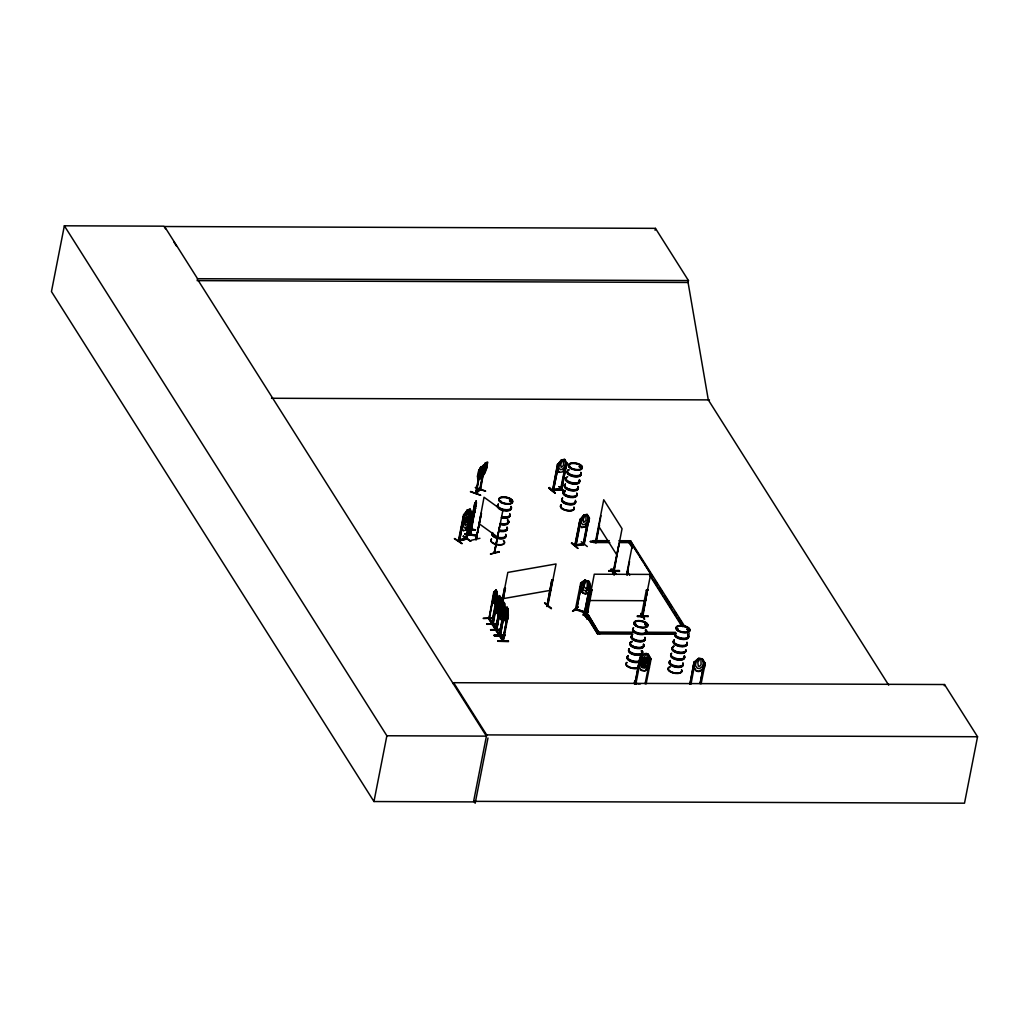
<?xml version="1.0" encoding="UTF-8"?>
<svg xmlns="http://www.w3.org/2000/svg" width="1029" height="1029" viewBox="0 0 1029 1029"><rect width="100%" height="100%" fill="white"/><g stroke="black" fill="none" stroke-linecap="round" stroke-linejoin="round"><path stroke-width="1.5" d="M475.552 487.322L485.637 491.077M484.157 468.105C484.595 458.651 485.366 476.054 481.919 477.083L480.35 478.421L481.906 476.993L484.273 471.578M464.979 533.652L476.067 535.106L464.979 533.691L464.902 534.45L476.003 535.8M475.99 535.89L476.067 535.054M500.879 602.737L495.772 630.237L496.608 630.623M504.544 608.538L499.258 635.562L495.772 630.134M498.769 610.982L498.435 608.448M608.834 570.581L619.355 570.555L619.445 571.365L608.718 571.082L619.368 570.619L619.432 571.391M637.478 615.908L648 615.844L648.077 616.68M647.936 616.345L637.556 616.577L637.478 615.869M486.91 623.896L496.094 624.307M499.155 552.239L499.065 551.544L490.396 554.052L499.026 552.058M490.679 629.967L501.084 629.671M490.537 629.684L501.162 629.259M494.216 635.446L504.995 635.317M494.28 635.073L504.84 635.073L504.905 635.883L494.319 635.703M494.357 635.781L505.007 635.33M497.92 640.771L508.455 640.784L497.792 641.273L508.532 641.62M494.267 634.996L504.763 635.485M500.879 597.515L500.017 605.644L498.769 606.93L498.023 605.734C497.187 604.049 498.641 592.074 500.879 597.515L500.917 602.968M504.75 609.194L504.069 608.705L504.917 609.232L504.467 603.251L503.695 611.458L502.448 612.731L501.702 611.548C500.982 609.811 502.126 598.068 504.544 603.328L504.917 609.232L503.554 616.191M500.184 636.398L505.085 609.502L507.053 607.149L508.172 609.065L507.94 614.056L502.885 641.299L507.696 614.442L508.377 614.93L503.297 641.286L502.641 639.742L503.065 640.334M496.763 591.739L496.081 597.708L495.386 598.749L495.013 598.158C494.512 596.859 495.849 590.17 496.647 591.739M499.206 601.052L499.245 605.785L498.203 608.653L497.753 605.837L499.322 601.052M503.258 607.457L502.564 613.425L501.882 614.467L501.496 613.876C501.213 612.551 501.933 605.849 503.374 607.457M503.695 602.685L503.49 612.499L502.872 615.625L501.637 616.911L500.621 612.062L503.58 602.685M507.696 609.014L507.001 614.995L506.319 616.037L505.946 615.432C505.445 614.146 506.782 607.457 507.58 609.014M479.437 470.112L479.887 474.768C481.456 473.983 480.929 467.539 479.321 470.073M474.498 507.516L474.06 515.195L476.517 502.679M558.721 464.182L553.332 490.73L558.696 464.053M581.205 519.336L575.957 545.782L576.163 544.778L575.378 544.958M581.655 583.224L576.652 609.798L575.443 609.592L576.394 609.94M486.794 467.951C488.968 451.924 486.28 473.134 483.36 473.366L482.691 473.044C487.553 451.718 490.074 468.208 482.344 476.298L481.302 475.784L481.984 470.832M465.867 538.064C469.777 539.08 459.551 540.341 458.368 540.971L463.616 514.629L464.812 514.333L459.41 540.971M466.87 538.977L471.668 512.493L470.922 512.686L465.944 539.196L466.639 537.833M464.902 534.064L475.977 535.607M469.584 529.716L470.227 534.861L476.324 500.904L470.703 534.81M547.029 605.451L548.033 605.271L546.811 605.271M500.608 501.11L499.554 500.776L500.197 500.904M509.548 500.879L511.632 501.033L510.243 501.033M511.477 501.123L510.77 500.287M511.323 500.969L510.963 500.3M570.002 466.484L570.413 467.037L569.474 466.484M569.526 466.857L570.143 466.394M579.198 466.729L579.777 466.227L580.343 467.115M579.674 466.459L579.829 467.037M581.321 467.14C581.076 465.79 581.552 468.092 579.79 467.243M635.549 624.822L634.893 624.23M635.227 624.629L635.498 624.024L635.896 624.744M635.729 624.204L635.69 624.822M635.871 624.616L634.906 624.269M645.093 624.063L645.697 624.526M646.071 624.359L645.376 624.101M646.122 624.899L646.276 624.088L646.726 624.95M678.008 629.375C676.31 629.015 678.703 629.465 677.159 629.619M677.005 629.375L677.828 629.053M686.78 629.311L688.915 629.594M687.642 629.143L688.067 629.002M687.874 629.774L688.208 629.079M470.202 528.713L469.88 529.24M470.047 534.373L475.321 508.017L475.758 508.545M470.356 533.369L470.407 533.897M165.566 228.837L163.894 226.174L64.351 225.801L51.45 291.58L373.964 801.54L473.507 801.9L486.653 734.899L453.635 682.703L944.532 684.529L977.55 736.738L964.507 803.186L473.61 801.359M197.555 278.718L197.182 280.634L688.079 282.473L688.452 280.557L655.447 228.348L164.55 226.521L197.555 278.718L688.452 280.557M373.964 801.54L386.865 735.761L64.351 225.801M466.767 538.977L458.638 541.138L459.474 539.762M462.162 523.105L465.841 518.372L468.619 517.536L465.738 518.217L462.162 523.105L461.519 527.272M458.715 541.113L463.886 514.809L467.333 509.921L470.189 509.226L472.015 512.712L463.873 514.886L462.973 519.002L464.967 522.488L465.249 525.69L467.398 523.594L467.449 518.384M459.281 540.727L459.654 539.981M459.551 540.894L463.449 519.079M470.665 491.45L480.749 495.271L470.407 491.772M462.227 543.544L454.715 538.501M475.295 487.592L485.379 491.296M465.944 539.196L468.195 526.616M469.404 520.43L470.021 517.33M469.237 524.867L466.343 538.772M469.841 521.78L471.359 514.037M475.578 493.251L478.614 477.829M480.131 470.099L481.16 466.639L476.093 493.431M484.247 466.561L485.276 463.114L480.517 489.637L475.938 493.431L476.041 491.991L476.44 493.084M463.282 530.732L466.137 529.961L469.738 525.163L470.382 520.996M475.938 493.431L481.16 466.639M474.793 503.361L469.7 530.205L474.793 503.361L476.298 501.033L474.562 512.172L475.179 510.847M469.571 529.626L470.086 530.257L475.308 503.322L470.021 529.729L470.6 534.848L470.896 533.858M480.144 488.466L480.067 489.958L480.35 488.415M479.655 489.817L482.434 475.848M485.276 463.114L480.003 489.945L480.556 489.56M471.385 540.264L479.938 538.308M465.867 529.125L475.475 529.819L465.97 528.572M481.199 513.162L476.015 539.788L481.521 513.394M481.225 513.458L476.093 539.788L484.029 497.239L502.795 510.783L494.447 553.1M453.39 683.938L453.635 682.703M494.499 553.075C492.904 551.75 496.261 551.801 494.267 552.136M494.164 552.882L499.631 526.475L494.473 552.779M483.424 618.558L494.074 618.03L483.257 618.21M493.714 592.318L488.891 619.175L494.383 592.82L493.714 592.318L494.473 592.768M496.647 601.759L494.833 604.216L493.547 602.377L494.036 592.215L496.004 590.003M494.152 592.215L489.251 619.111M496.763 597.154L491.528 623.523L491.952 624.011L497.136 597.154L492.93 624.899L492.081 624.371L495.489 629.671M490.73 630.108L501.097 629.799M492.171 624.371L492.119 622.455M492.158 624.423L497.573 597.669L497.123 591.778M492.518 624.912L492.286 623.368L492.711 623.96M499.567 611.676L497.637 614.133L496.145 606.3L497.779 597.952M492.93 624.899L498.01 598.556L497.341 598.055L498.01 598.556M500.39 602.891L495.579 629.748L500.969 602.621M495.399 629.632L495.927 628.295M492.659 624.23L495.579 628.68M495.837 630.237L501.2 603.406M501.342 603.766L496.557 630.661M501.547 603.135L504.467 588.228L505.29 588.086L502.589 603.174M496.197 630.726L501.457 603.766M496.57 630.726L501.38 603.869L503.425 601.412M501.766 603.316L507.837 572.42L556.046 563.956L547.724 606.325L546.836 606.415L551.866 579.906L546.991 606.441L547.184 605.476M502.358 602.994L505.29 588.086M502.602 605.721L502.692 610.3L503.734 607.419L502.602 605.579L500.789 608.036M499.785 634.494L499.129 635.498L504.069 608.705M506.937 607.277L504.647 609.605L499.412 635.973C500.608 637.62 499.322 633.324 500.017 635.51M502.924 618.48L499.67 635.549L498.911 635.009M505.11 609.605L504.146 613.683L504.48 619.664L505.766 621.362M500.197 636.462L505.007 609.605M499.399 635.871L502.847 641.234L502.654 639.845M502.538 640.745L507.696 614.442M507.606 619.149L508.21 608.988M487.978 737.973L475.179 803.199L474.009 801.359M561.59 489.302C560.483 490.756 548.47 490.151 553.641 489.727M557.474 464.285L558.683 464.298L557.474 464.285L552.483 490.807L552.676 489.855M552.65 490.794L557.679 464.465L561.602 460.002L564.689 459.397L567.056 463.191L566.143 467.346M553.19 489.47L553.01 490.434M548.843 488.106L555.287 493.328L549.435 487.514L548.83 488.132L555.248 493.213M561.178 488.672C559.519 490.872 562.722 486.923 561.204 488.698M564.895 467.771L560.548 489.444M566.182 463.037L561.011 489.663M561.667 489.56L566.657 463.011L561.783 489.534L561.525 488.312M551.467 608.589L544.585 602.994L551.132 608.216M551.068 608.628L544.637 603.007M551.866 579.906L552.689 579.764L547.364 606.03M571.854 542.643L577.861 548.431M583.88 544.302L574.722 545.679L579.983 519.388L581.128 519.452L579.983 519.388M580.137 519.606L583.996 514.924L580.227 519.632L574.941 545.884L574.954 544.688L575.944 544.598M580.227 519.632L579.25 523.722L581.604 527.491L584.755 527.028L588.614 522.346L589.501 518.23L587.147 514.461L583.996 514.924L587.212 514.513L587.855 518.513L587.237 521.639L584.742 524.417L582.697 524.713L581.141 522.539L584.086 515.079M575.97 545.743L575.79 544.56M575.764 545.55L579.919 523.902M581.244 541.717L587.315 546.553M583.186 543.531L584.421 543.556L582.993 544.495L587.34 522.809M588.537 518.076L583.43 544.675M583.957 543.351L584.24 544.521M583.932 544.354L588.794 519.594M573.063 611.393L577.938 606.93L572.51 611.187L573.089 610.866M590.8 586.813L588.318 581.346L584.871 580.112L580.703 583.031L575.378 609.515L575.738 608.422L576.574 608.936M575.97 608.473L575.597 609.361M576.227 609.888L575.751 608.653M576.497 609.927L581.912 583.07M590.402 541.421L600.846 541.82M577.783 607.367L577.964 606.943M582.465 592.588L584.922 580.073M609.322 540.688L593.347 540.662L593.193 541.486L593.862 542.54L609.824 542.566M655.074 230.264L655.447 228.348M593.862 542.54L593.347 540.662M596.383 541.614L595.534 541.048L595.688 542.553M600.962 515.735L595.778 542.592L595.328 542.039L596.19 542.579L595.752 541.987M584.961 580.202L582.517 583.687L581.912 586.813L583.584 590.106L585.784 590.929L588.485 589.283C586.929 572.767 591.997 585.437 590.029 590.942L585.81 593.9L588.318 581.346L584.909 580.24L580.639 583.237L581.552 583.584M596.151 542.592L599.521 525.176M583.623 615.329L588.421 611.419L583.636 615.381L583.186 614.635L588.035 610.789M583.919 613.618L587.559 619.124L583.494 613.631L584.163 613.143L587.482 619.034L583.533 613.618M584.704 612.769L585.385 613.297L590.607 586.813L589.707 586.466L584.459 612.975L584.626 611.779M584.433 612.988L589.707 586.466M585.128 613.258L585.578 612.075L576.626 609.245L585.475 612.294M585.745 612.191L585.552 613.155L575.494 609.58M589.977 590.993L590.736 586.762M591.019 590.003L592.087 590.196L591.019 590.003L585.874 616.5L587.225 615.548L585.951 615.329L587.044 615.599M586.106 616.525L594.273 574.208L650.547 574.414M591.971 590.003L586.852 616.564L587.225 615.548M598.865 632.668L588.395 615.02L586.337 615.008L597.63 633.954L633.015 634.083M616.345 574.426L613.065 569.243L611.02 569.243L614.133 575.237M612.911 570.066L613.065 569.243M614.03 569.539L614.159 571.082L618.969 544.225L613.413 570.478M613.798 571.082L622.056 528.739L603.727 499.747L595.598 541.138M619.407 542.592L628.989 542.605L629.156 541.781L628.475 540.727L618.892 540.714M632.732 547.454L628.475 540.727L630.533 540.739L632.912 545.589M626.597 574.439L632.372 545.036L650.701 574.028L642.25 616.718L647.292 590.209L646.341 590.209L641.183 616.718L642.688 614.892M626.918 574.941L629.555 561.512M627.278 574.941L628.166 570.465M640.72 613.4L644.63 619.342L640.643 613.76M641.183 616.718L641.337 615.509L642.868 616.32L647.614 589.514L642.546 615.085M642.16 616.744L642.315 615.561M644.218 618.828L640.707 613.837M634.867 680.632L634.198 683.68M635.047 683.951L640.064 657.325M635.819 684.066L641.054 657.441M636.051 684.041C633.761 680.825 637.247 685.005 640.488 683.835M647.331 658.419L646.971 660.258L645.466 661.698L644.257 661.518L643.331 659.718L645.633 654.508L646.842 654.688L647.331 658.419L650.174 663.075M645.093 683.822L650.058 658.792M646.096 683.963L651.113 658.959C649.286 660.631 650.174 651.743 644.463 653.659L639.948 657.325L634.816 683.861L634.777 680.671M689.018 634.288L689.173 633.465M689.957 683.848L694.06 662.071L698.562 658.341L702.305 658.779L705.199 663.435L704.376 667.615L699.861 671.345L696.106 670.857C689.88 658.856 694.691 674.072 699.823 671.178L704.376 667.615M689.983 684.041L694.06 662.071M690.986 684.156L695.18 661.917M700.08 683.462L704.029 663.345L705.032 663.461L702.228 658.882L698.575 658.393L696.003 662.342L695.385 665.467L697.289 668.233L699.707 668.516L702.627 666.316L703.244 663.19L702.305 658.779M700.119 683.642L704.029 663.345M701.122 683.758L705.187 663.383M944.3 685.764L944.532 684.529M475.848 538.591L476.118 538.797M464.812 514.526L463.616 514.629M477.443 476.195L478.717 470.587L478.511 476.839L479.771 476.646L480.865 474.819L481.778 471.359L480.389 467.861L482.447 467.771L481.328 476.118L479.643 478.948L477.713 478.974L477.495 476.131M479.643 478.948C483.064 478.626 482.177 463.191 482.125 471.488L480.684 475.462L482.267 471.861L482.858 473.559L482.665 471.012L484.08 467.192L482.537 470.613M576.163 544.778L583.34 543.994L575.352 544.933M475.372 530.231L465.828 528.842M614.339 570.053L613.554 569.539L614.339 570.015M482.691 465.867L480.324 471.359L482.691 465.867L484.376 464.568L482.691 465.867L481.135 470.703L481.045 475.437L483.553 471.231M488.518 618.57L491.913 623.96L492.209 622.519M496.801 629.761L496.21 629.658M470.832 533.884L470.214 529.562M475.334 508.686L474.948 509.741L476.144 502.139M500.017 596.871L496.943 606.248L497.959 611.097L499.194 609.811L499.811 606.686L499.901 596.871M482.087 470.87L486.485 462.471M585.745 616.32L586.762 616.294M641.067 616.525L642.25 616.718M476.324 500.904L474.858 503.837M496.119 590.003L494.139 596.344L495.142 601.193L496.39 599.907L497.239 591.778L496.004 589.861L494.074 592.318M507.053 607.277L505.072 613.631L506.075 618.468L507.323 617.194M590.312 541.807L600.64 541.691M563.532 460.259L562.503 460.4L560.805 464.092L561.127 467.41L563.519 465.507L563.468 460.195M497.148 608.422L497.431 609.104M500.827 614.236L501.11 614.918M470.124 509.342L467.359 510.011L465.288 514.526L464.684 517.664L465.996 519.658L467.783 519.169L470.047 516.211L470.112 509.175M486.563 463.333L484.054 470.973L486.447 463.294M461.777 543.634L454.329 538.669M500.994 616.461L496.042 611.921M549.319 487.926L555.287 493.328M644.81 658.676L642.52 663.885L643.434 665.686L644.643 665.879L646.508 662.599L646.019 658.856L644.81 658.624M480.402 467.745L478.755 470.613L480.402 467.745L482.447 467.771M583.983 613.606L587.559 619.124M644.501 653.775L641.89 657.608L641.286 660.734L643.189 663.576L645.62 663.949L648.553 661.827L649.17 658.701L648.141 654.328M481.482 475.72L482.447 476.337L485.148 472.388M634.713 681.031L634.674 683.68M467.449 510.062L463.95 514.899M465.031 522.372L467.719 521.639L471.282 516.828L467.655 521.69L464.967 522.488L467.526 518.436M572.999 611.277L577.822 607.329M497.663 597.952L499.631 595.598L497.702 598.055M494.717 604.216L496.763 601.759M499.039 599.778L497.11 602.222M499.721 611.766L497.753 614.133L496.518 612.204L496.145 606.3M500.686 607.959L500.853 613.927L502.011 615.766L504.069 613.31L503.888 607.419M501.316 619.805L503.245 617.49M503.361 617.49C500.493 623.934 499.168 613.927 499.978 612.139M505.651 621.503L507.696 619.046M557.628 464.503L561.512 459.834L564.754 459.461M566.169 467.307L562.297 471.977L559.056 472.35M510.114 501.059L510.783 500.248M509.908 500.737L510.667 500.917M646.212 624.423L644.72 624.307L645.466 624.809M688.8 629.825L687.629 629.902M586.916 616.525L585.977 616.5M587.07 587.366L585.681 588.575L583.79 586.131L585.964 581.153L587.057 581.565L587.43 585.527M481.508 466.767L480.749 466.999M485.624 463.243L484.865 463.474M479.784 489.135L476.53 492.351M476.183 491.991L480.131 489.264M477.25 491.875L479.964 489.418M580.858 583.07L581.719 583.443M582.491 592.537C577.192 579.031 580.523 594.878 585.784 593.772M590.607 586.813L589.54 586.607M588.022 611.252L583.186 615.123L587.868 611.265M639.241 661.506L642.019 666.239L639.125 661.39L643.652 657.775L647.408 658.341L650.289 663.19M639.125 661.454L643.652 657.84C648.887 656.463 648.669 662.676 647.73 666.007L644.797 668.117L642.379 667.757L640.462 664.914L641.08 661.776L643.652 657.775M642.006 666.175L645.775 666.805L650.289 663.126M641.196 670.355L644.913 670.805L649.466 667.306L644.951 670.921L641.196 670.291L638.43 665.544M546.618 606.235L547.518 606.068M492.286 623.96L488.878 618.583M495.914 629.697L492.685 624.423M571.339 543.171L577.822 548.303M499.927 500.596L500.763 500.93M677.584 628.899L676.928 629.491L677.815 629.169M687.552 628.809L686.832 629.452L688.414 629.812M458.69 539.929L466.073 538.501L459.423 540.032M634.803 683.68L636.179 683.359M547.878 605.335L547.621 606.055M583.289 543.492L584.318 543.595M560.741 488.492L561.821 488.582M469.108 510.127L466.651 514.166L466.844 517.381L468.967 515.272L469.031 510.075M471.282 516.828L463.153 518.989M463.449 536.25L470.909 541.228L463.462 536.238M579.559 466.33L581.179 466.742M510.268 500.248L510.255 501.123M635.613 624.32L635.42 624.024M645.672 624.564L646.431 624.667L646.135 624.024M688.272 629.697L687.809 629.156M505.509 588.266L504.467 588.228M552.097 580.086L552.689 579.764M502.666 598.724L550.888 590.26M586.003 515.323L584.986 515.478L583.302 519.182L583.61 522.488L585.977 520.558L585.938 515.259M589.295 518.23L588.254 518.166M581.604 527.491L584.729 526.925M559.249 486.627L564.831 491.515M552.522 490.769L561.705 489.495M570.053 467.127L569.616 466.87M580.189 466.857L580.832 466.806M500.287 500.904L500.068 500.711M510.204 500.583L511.194 500.904M645.556 624.088L645.826 624.822M646.328 624.937C644.36 625.079 648.013 625.117 646.289 624.281M584.549 612.769L585.45 613.117M575.082 545.884L584.138 544.534L589.09 518.05M477.713 478.974L479.655 478.832M590.389 541.447L594.929 541.434M619.291 544.727L618.609 544.225M619.291 570.992L608.769 571.044L619.304 571.095M647.936 590.016L647.254 589.514M637.363 616.371L647.948 616.384M594.029 541.717L608.396 541.743M619.574 541.768L629.156 541.781M271.54 398.262L709.457 399.895M493.225 596.396L493.547 602.377M499.039 599.907L499.026 604.486L500.068 601.605L498.924 599.766M589.115 600.512L645.389 600.73M500.21 601.618L500.531 607.599M497.084 602.132L497.174 608.113L498.46 609.953L497.213 608.036L496.968 602.132M501.483 603.869L501.689 604.37M500.75 607.946L500.969 613.927M505.316 610.107L504.647 609.605M588.228 615.844L586.183 615.831L597.63 633.954M502.011 615.766L500.891 613.85M500.145 618.095L501.432 619.947M504.261 613.683L504.634 619.587M504.48 619.664L505.766 621.503M496.029 623.561L486.858 623.986L495.965 624.037M496.197 623.78L487.051 624.294L496.094 624.153M599.174 632.076L634.096 632.205M645.196 632.243L675.346 632.359M664.078 633.144L675.191 633.182M597.798 633.131L631.587 633.247M645.865 633.311L676.014 633.414M645.71 634.121L675.86 634.237M486.653 734.899L977.55 736.738M386.865 735.761L486.408 736.134L198.34 280.647M580.112 466.176L580.755 466.42M580.305 467.192L580.639 466.317M645.749 624.101L644.746 624.564M700.929 659.28L699.72 659.139L697.791 662.547L698.344 666.149L699.553 666.29L701.058 664.811L700.942 659.332M695.154 662.239L694.202 662.187M465.957 528.584L475.475 529.819M640.089 657.39L641.131 657.492M640.089 657.57L641.093 657.544M510.616 501.393L509.638 500.776M463.089 536.263L470.536 541.241M688.054 628.848L688.748 629.324M687.565 629.388L688.542 629.131M558.837 486.653L564.805 491.939M496.184 630.121L499.374 634.276L496.698 630.044M499.515 634.07L499.258 634.481M485.096 467.41L484.26 464.516M479.514 475.539L480.35 478.421M582.414 592.627L585.861 593.862M579.97 467.115L579.301 466.626M486.344 462.548L487.45 463.089M465.738 518.217L463.063 525.948L464.401 527.954L466.201 527.491L468.478 524.533L468.478 517.6L470.459 521.047M469.738 525.163L466.163 530.051M463.346 530.617L461.442 527.221M478.871 523.555L497.637 537.087M588.678 522.398L584.755 527.028M567.056 463.191L565.809 463.127M561.512 459.834L558.644 467.436L560.226 469.636L562.271 469.353L564.78 466.587L565.397 463.462L564.677 459.577M556.921 468.632L559.12 472.247M499.991 635.973L502.988 640.81M647.292 590.209L646.341 590.209M628.989 542.605L628.32 541.55L632.565 548.277M888.696 685.134L708.299 399.895L688.079 282.473M630.533 540.739L684.928 626.751M634.623 548.277L638.019 553.653M639.716 556.342L643.112 561.718M644.823 564.406L652.463 576.497M655.01 580.536L657.57 584.562M659.267 587.25L662.663 592.627M664.361 595.315L672.014 607.406M674.561 611.445L677.108 615.471M678.818 618.159L682.214 623.535M649.723 574.323L682.87 626.738M649.569 575.147L681.867 626.224M598.569 526.063L616.898 555.043M627.214 571.352L629.709 575.301M613.734 571.365L615.368 573.95M611.02 569.243L614.287 574.414M588.395 615.02L599.688 633.954L599.019 632.899M497.136 597.154L497.174 591.701M493.586 602.299L494.833 604.216M489.392 618.493L492.068 622.725L489.032 618.493M493.02 624.23L495.695 628.462M500.326 635.781L503.001 640.012L499.965 635.781M496.222 630.185L498.576 633.903M173.965 242.111L176.486 246.098M556.856 468.568L559.184 472.298M587.07 514.577L589.385 518.282M648.231 654.225L651.113 659.01M470.343 533.781L469.829 529.511M579.186 480.813A7.023 3.164 11.1 0 1 572.073 483.913A7.023 3.164 11.1 0 1 566.439 478.382M579.366 480.402A7.126 3.216 11.1 0 1 572.15 483.54A7.126 3.216 11.1 0 1 566.439 477.919M578.002 486.897A7.023 3.164 11.1 0 1 570.876 489.997A7.023 3.164 11.1 0 1 565.243 484.466M578.054 486.473A6.997 3.151 11.1 0 1 570.966 489.56A6.997 3.151 11.1 0 1 565.358 484.042M578.054 486.666A7.036 3.177 11.1 0 1 570.928 489.765A7.036 3.177 11.1 0 1 565.281 484.222M580.793 473.134A7.126 3.216 11.1 0 1 574.491 476.427A7.126 3.216 11.1 0 1 567.249 471.372M567.867 470.665A7.126 3.216 11.1 0 1 568.896 470.124M579.43 479.604A7.023 3.164 11.1 0 1 571.417 482.498A7.023 3.164 11.1 0 1 567.699 476.633M580.948 474.433A7.023 3.164 11.1 0 1 573.5 476.659A7.023 3.164 11.1 0 1 567.262 471.822M579.443 480.028A7.126 3.216 11.1 0 1 572.214 483.167A7.126 3.216 11.1 0 1 566.516 477.546M580.858 472.761A7.126 3.216 11.1 0 1 572.741 475.707A7.126 3.216 11.1 0 1 568.973 469.751M580.858 472.337A7.023 3.164 11.1 0 1 573.732 475.437A7.023 3.164 11.1 0 1 568.098 469.906M575.134 501.509A7.023 3.164 11.1 0 1 568.008 504.609A7.023 3.164 11.1 0 1 562.374 499.065M575.635 501.972A7.126 3.216 11.1 0 1 567.185 504.03A7.126 3.216 11.1 0 1 562.374 498.615M573.938 507.593A7.023 3.164 11.1 0 1 566.825 510.693A7.023 3.164 11.1 0 1 561.191 505.149M573.989 507.194A6.997 3.151 11.1 0 1 566.902 510.268A6.997 3.151 11.1 0 1 561.294 504.763M577.835 487.579A6.997 3.151 11.1 0 1 572.548 490.897A6.997 3.151 11.1 0 1 564.394 486.653M564.535 485.842A6.997 3.151 11.1 0 1 565.14 485.148M574.002 507.348A7.036 3.177 11.1 0 1 566.863 510.448A7.036 3.177 11.1 0 1 561.217 504.905M577.951 487.18A7.036 3.177 11.1 0 1 570.825 490.28A7.036 3.177 11.1 0 1 565.178 484.736M576.729 493.83A7.126 3.216 11.1 0 1 568.6 496.763A7.126 3.216 11.1 0 1 564.844 490.82M575.365 500.287A7.023 3.164 11.1 0 1 568.252 503.387A7.023 3.164 11.1 0 1 562.619 497.856M576.883 495.129A7.023 3.164 11.1 0 1 567.674 496.904A7.023 3.164 11.1 0 1 564.831 491.283M575.713 501.599A7.126 3.216 11.1 0 1 567.249 503.657A7.126 3.216 11.1 0 1 562.451 498.242M576.806 493.457A7.126 3.216 11.1 0 1 568.677 496.39A7.126 3.216 11.1 0 1 564.908 490.447M576.793 493.032A7.023 3.164 11.1 0 1 569.68 496.132A7.023 3.164 11.1 0 1 564.046 490.589M509.805 515.709A7.023 3.164 11.1 0 1 501.457 517.741M509.985 515.31A7.126 3.216 11.1 0 1 501.522 517.355M507.516 520.018A7.023 3.164 11.1 0 1 507.413 523.581A7.023 3.164 11.1 0 1 500.274 523.8M508.339 520.494A6.997 3.151 11.1 0 1 500.364 523.375M507.567 519.786A7.036 3.177 11.1 0 1 507.477 523.349A7.036 3.177 11.1 0 1 500.313 523.568M511.079 507.156A7.126 3.216 11.1 0 1 503.863 510.294A7.126 3.216 11.1 0 1 498.152 504.686M509.715 513.625A7.023 3.164 11.1 0 1 501.702 516.519M510.898 507.58A7.023 3.164 11.1 0 1 507.31 510.924A7.023 3.164 11.1 0 1 498.525 508.403M497.74 507.529A7.023 3.164 11.1 0 1 498.152 505.136M509.728 514.05A7.126 3.216 11.1 0 1 501.599 516.982M511.156 506.782A7.126 3.216 11.1 0 1 503.927 509.921A7.126 3.216 11.1 0 1 498.216 504.313M511.143 506.358A7.023 3.164 11.1 0 1 504.017 509.458A7.023 3.164 11.1 0 1 498.396 503.927M505.753 536.405A7.023 3.164 11.1 0 1 497.406 538.424A7.023 3.164 11.1 0 1 492.672 533.086M505.599 535.106A7.126 3.216 11.1 0 1 498.37 538.244A7.126 3.216 11.1 0 1 492.659 532.636M503.438 540.752A7.023 3.164 11.1 0 1 498.01 544.868A7.023 3.164 11.1 0 1 491.476 539.183M503.503 540.482A7.036 3.177 11.1 0 1 498.062 544.611A7.036 3.177 11.1 0 1 491.515 538.913M508.133 521.574A6.997 3.151 11.1 0 1 500.145 524.456M507.464 520.327A7.036 3.177 11.1 0 1 507.361 523.902A7.036 3.177 11.1 0 1 500.21 524.121M507.014 527.851A7.126 3.216 11.1 0 1 498.885 530.784M505.663 534.308A7.023 3.164 11.1 0 1 499.438 537.562A7.023 3.164 11.1 0 1 492.299 532.572M506.847 528.276A7.023 3.164 11.1 0 1 498.833 531.17M505.663 534.733A7.126 3.216 11.1 0 1 499.361 538.026A7.126 3.216 11.1 0 1 492.132 532.971M507.091 527.478A7.126 3.216 11.1 0 1 498.962 530.411M507.078 527.054A7.023 3.164 11.1 0 1 499.065 529.948M644.681 638.52A7.023 3.164 11.1 0 1 637.568 641.62A7.023 3.164 11.1 0 1 631.935 636.076M644.861 638.096A7.126 3.216 11.1 0 1 637.633 641.234A7.126 3.216 11.1 0 1 631.922 635.626M643.485 644.617A7.023 3.164 11.1 0 1 635.472 647.511A7.023 3.164 11.1 0 1 631.755 641.646M643.549 644.18A6.997 3.151 11.1 0 1 636.449 647.267A6.997 3.151 11.1 0 1 630.841 641.749M643.549 644.347A7.036 3.177 11.1 0 1 635.523 647.254A7.036 3.177 11.1 0 1 631.806 641.376M645.492 629.954A7.126 3.216 11.1 0 1 639.987 634.134A7.126 3.216 11.1 0 1 633.349 628.372M644.926 637.298A7.023 3.164 11.1 0 1 637.8 640.398A7.023 3.164 11.1 0 1 632.166 634.867M645.324 630.378A7.023 3.164 11.1 0 1 639.897 634.507A7.023 3.164 11.1 0 1 633.349 628.822M644.926 637.723A7.126 3.216 11.1 0 1 637.71 640.861A7.126 3.216 11.1 0 1 631.999 635.253M646.353 630.468A7.126 3.216 11.1 0 1 639.138 633.607A7.126 3.216 11.1 0 1 633.427 627.999M646.341 630.044A7.023 3.164 11.1 0 1 639.228 633.144A7.023 3.164 11.1 0 1 633.594 627.6M639.189 662.136A7.023 3.164 11.1 0 1 630.121 661.235A7.023 3.164 11.1 0 1 627.87 656.772M639.343 661.75A7.126 3.216 11.1 0 1 630.16 660.837A7.126 3.216 11.1 0 1 627.87 656.322M639.614 666.998A7.023 3.164 11.1 0 1 630.545 667.962A7.023 3.164 11.1 0 1 626.674 662.869M639.073 667.242A6.997 3.151 11.1 0 1 629.812 667.216A6.997 3.151 11.1 0 1 626.79 662.432M643.331 645.273A6.997 3.151 11.1 0 1 637.144 648.514A6.997 3.151 11.1 0 1 630.031 643.549M630.636 642.855A6.997 3.151 11.1 0 1 631.652 642.315M639.073 667.435A7.036 3.177 11.1 0 1 629.761 667.397A7.036 3.177 11.1 0 1 626.712 662.599M643.768 645.788A7.036 3.177 11.1 0 1 636.308 648.013A7.036 3.177 11.1 0 1 630.07 643.164M630.661 642.469A7.036 3.177 11.1 0 1 631.69 641.929M641.427 650.637A7.126 3.216 11.1 0 1 635.922 654.817A7.126 3.216 11.1 0 1 629.298 649.055M639.433 660.914A7.023 3.164 11.1 0 1 630.365 660.013A7.023 3.164 11.1 0 1 628.114 655.55M641.273 651.074A7.023 3.164 11.1 0 1 635.832 655.19A7.023 3.164 11.1 0 1 629.298 649.518M639.421 661.377A7.126 3.216 11.1 0 1 630.224 660.464A7.126 3.216 11.1 0 1 627.947 655.936M642.289 651.151A7.126 3.216 11.1 0 1 635.073 654.303A7.126 3.216 11.1 0 1 629.362 648.682M642.289 650.74A7.023 3.164 11.1 0 1 636.076 653.981A7.023 3.164 11.1 0 1 628.938 648.99M686.755 643.408A7.023 3.164 11.1 0 1 679.642 646.495A7.023 3.164 11.1 0 1 674.008 640.964M686.935 642.984A7.126 3.216 11.1 0 1 679.719 646.122A7.126 3.216 11.1 0 1 674.008 640.514M685.906 650.367A7.036 3.177 11.1 0 1 678.445 652.592A7.036 3.177 11.1 0 1 672.207 647.743M685.931 649.942A6.984 3.151 11.1 0 1 678.535 652.154A6.984 3.151 11.1 0 1 672.336 647.344M672.94 646.649A6.984 3.151 11.1 0 1 673.956 646.122M685.957 650.122A7.036 3.177 11.1 0 1 678.497 652.347A7.036 3.177 11.1 0 1 672.246 647.498M672.85 646.804A7.036 3.177 11.1 0 1 673.879 646.263M687.565 634.829A7.126 3.216 11.1 0 1 682.06 639.009A7.126 3.216 11.1 0 1 675.436 633.247M686.986 642.186A7.01 3.164 11.1 0 1 679.886 645.273A7.01 3.164 11.1 0 1 674.265 639.755M688.182 636.141A7.023 3.164 11.1 0 1 681.069 639.241A7.023 3.164 11.1 0 1 675.436 633.71M687.012 642.611A7.126 3.216 11.1 0 1 679.796 645.749A7.126 3.216 11.1 0 1 674.085 640.128M687.642 634.456A7.126 3.216 11.1 0 1 682.137 638.636A7.126 3.216 11.1 0 1 675.5 632.874M687.642 634.044A7.023 3.164 11.1 0 1 682.214 638.173A7.023 3.164 11.1 0 1 675.667 632.488M682.703 664.091A7.023 3.164 11.1 0 1 675.577 667.191A7.023 3.164 11.1 0 1 669.956 661.66M682.87 663.666A7.126 3.216 11.1 0 1 675.654 666.818A7.126 3.216 11.1 0 1 669.943 661.197M681.854 671.049A7.036 3.177 11.1 0 1 672.619 672.825A7.036 3.177 11.1 0 1 669.776 667.191M681.545 669.763A6.984 3.151 11.1 0 1 673.583 672.644A6.984 3.151 11.1 0 1 669.892 666.805M685.726 651.023A6.984 3.151 11.1 0 1 677.429 653.029A6.984 3.151 11.1 0 1 672.722 647.73M681.571 669.93A7.036 3.177 11.1 0 1 673.532 672.837A7.036 3.177 11.1 0 1 669.815 666.959M685.854 650.662A7.036 3.177 11.1 0 1 677.494 652.695A7.036 3.177 11.1 0 1 672.747 647.344M684.298 656.412A7.126 3.216 11.1 0 1 677.082 659.55A7.126 3.216 11.1 0 1 671.371 653.942M682.922 662.882A7.01 3.164 11.1 0 1 675.821 665.969A7.01 3.164 11.1 0 1 670.201 660.438M684.118 656.836A7.01 3.164 11.1 0 1 677.005 659.923A7.01 3.164 11.1 0 1 671.384 654.405M682.947 663.293A7.126 3.216 11.1 0 1 675.731 666.445A7.126 3.216 11.1 0 1 670.02 660.824M684.375 656.039A7.126 3.216 11.1 0 1 677.159 659.177A7.126 3.216 11.1 0 1 671.448 653.569M684.362 655.614A7.023 3.164 11.1 0 1 677.249 658.714A7.023 3.164 11.1 0 1 671.615 653.183M483.591 465.635L483.051 470.587L481.713 473.083L483.707 465.674M646.598 667.577L645.595 667.512L644.411 664.618C642.405 668.76 638.97 666.663 643.871 663.911C640.424 660.116 644.36 659.074 644.604 663.383C646.431 659.383 649.994 661.544 645.144 664.117L646.598 667.577M552.573 489.585L560.895 488.942L552.573 489.585M570.838 467.899A7.023 3.164 11.1 0 0 582.234 467.938A7.023 3.164 11.1 0 0 573.32 462.831A7.023 3.164 11.1 0 0 570.838 467.899M570.735 468.504A6.997 3.151 11.1 0 0 582.092 468.542A6.997 3.151 11.1 0 0 573.217 463.462A6.997 3.151 11.1 0 0 570.735 468.504M570.786 468.144A7.036 3.177 11.1 0 0 582.208 468.182A7.036 3.177 11.1 0 0 573.269 463.063A7.036 3.177 11.1 0 0 570.786 468.144M501.123 501.959A7.023 3.164 11.1 0 0 512.519 501.998A7.023 3.164 11.1 0 0 503.605 496.891A7.023 3.164 11.1 0 0 501.123 501.959M501.02 502.551A6.997 3.151 11.1 0 0 512.378 502.589A6.997 3.151 11.1 0 0 503.49 497.509A6.997 3.151 11.1 0 0 501.02 502.551M501.072 502.165A7.036 3.177 11.1 0 0 512.493 502.203A7.036 3.177 11.1 0 0 503.567 497.084A7.036 3.177 11.1 0 0 501.072 502.165M636.321 625.632A7.023 3.164 11.1 0 0 647.73 625.671A7.023 3.164 11.1 0 0 638.803 620.564A7.023 3.164 11.1 0 0 636.321 625.632M636.231 626.237A6.997 3.151 11.1 0 0 647.575 626.275A6.997 3.151 11.1 0 0 638.7 621.182A6.997 3.151 11.1 0 0 636.231 626.237M636.269 625.864A7.036 3.177 11.1 0 0 647.691 625.915A7.036 3.177 11.1 0 0 638.765 620.796A7.036 3.177 11.1 0 0 636.269 625.864M678.407 630.481A7.023 3.164 11.1 0 0 689.816 630.52A7.023 3.164 11.1 0 0 680.889 625.413A7.023 3.164 11.1 0 0 678.407 630.481M678.304 631.111A6.997 3.151 11.1 0 0 689.662 631.15A6.997 3.151 11.1 0 0 680.774 626.069A6.997 3.151 11.1 0 0 678.304 631.111M678.355 630.751A7.036 3.177 11.1 0 0 689.764 630.79A7.036 3.177 11.1 0 0 680.838 625.683A7.036 3.177 11.1 0 0 678.355 630.751"/></g></svg>
